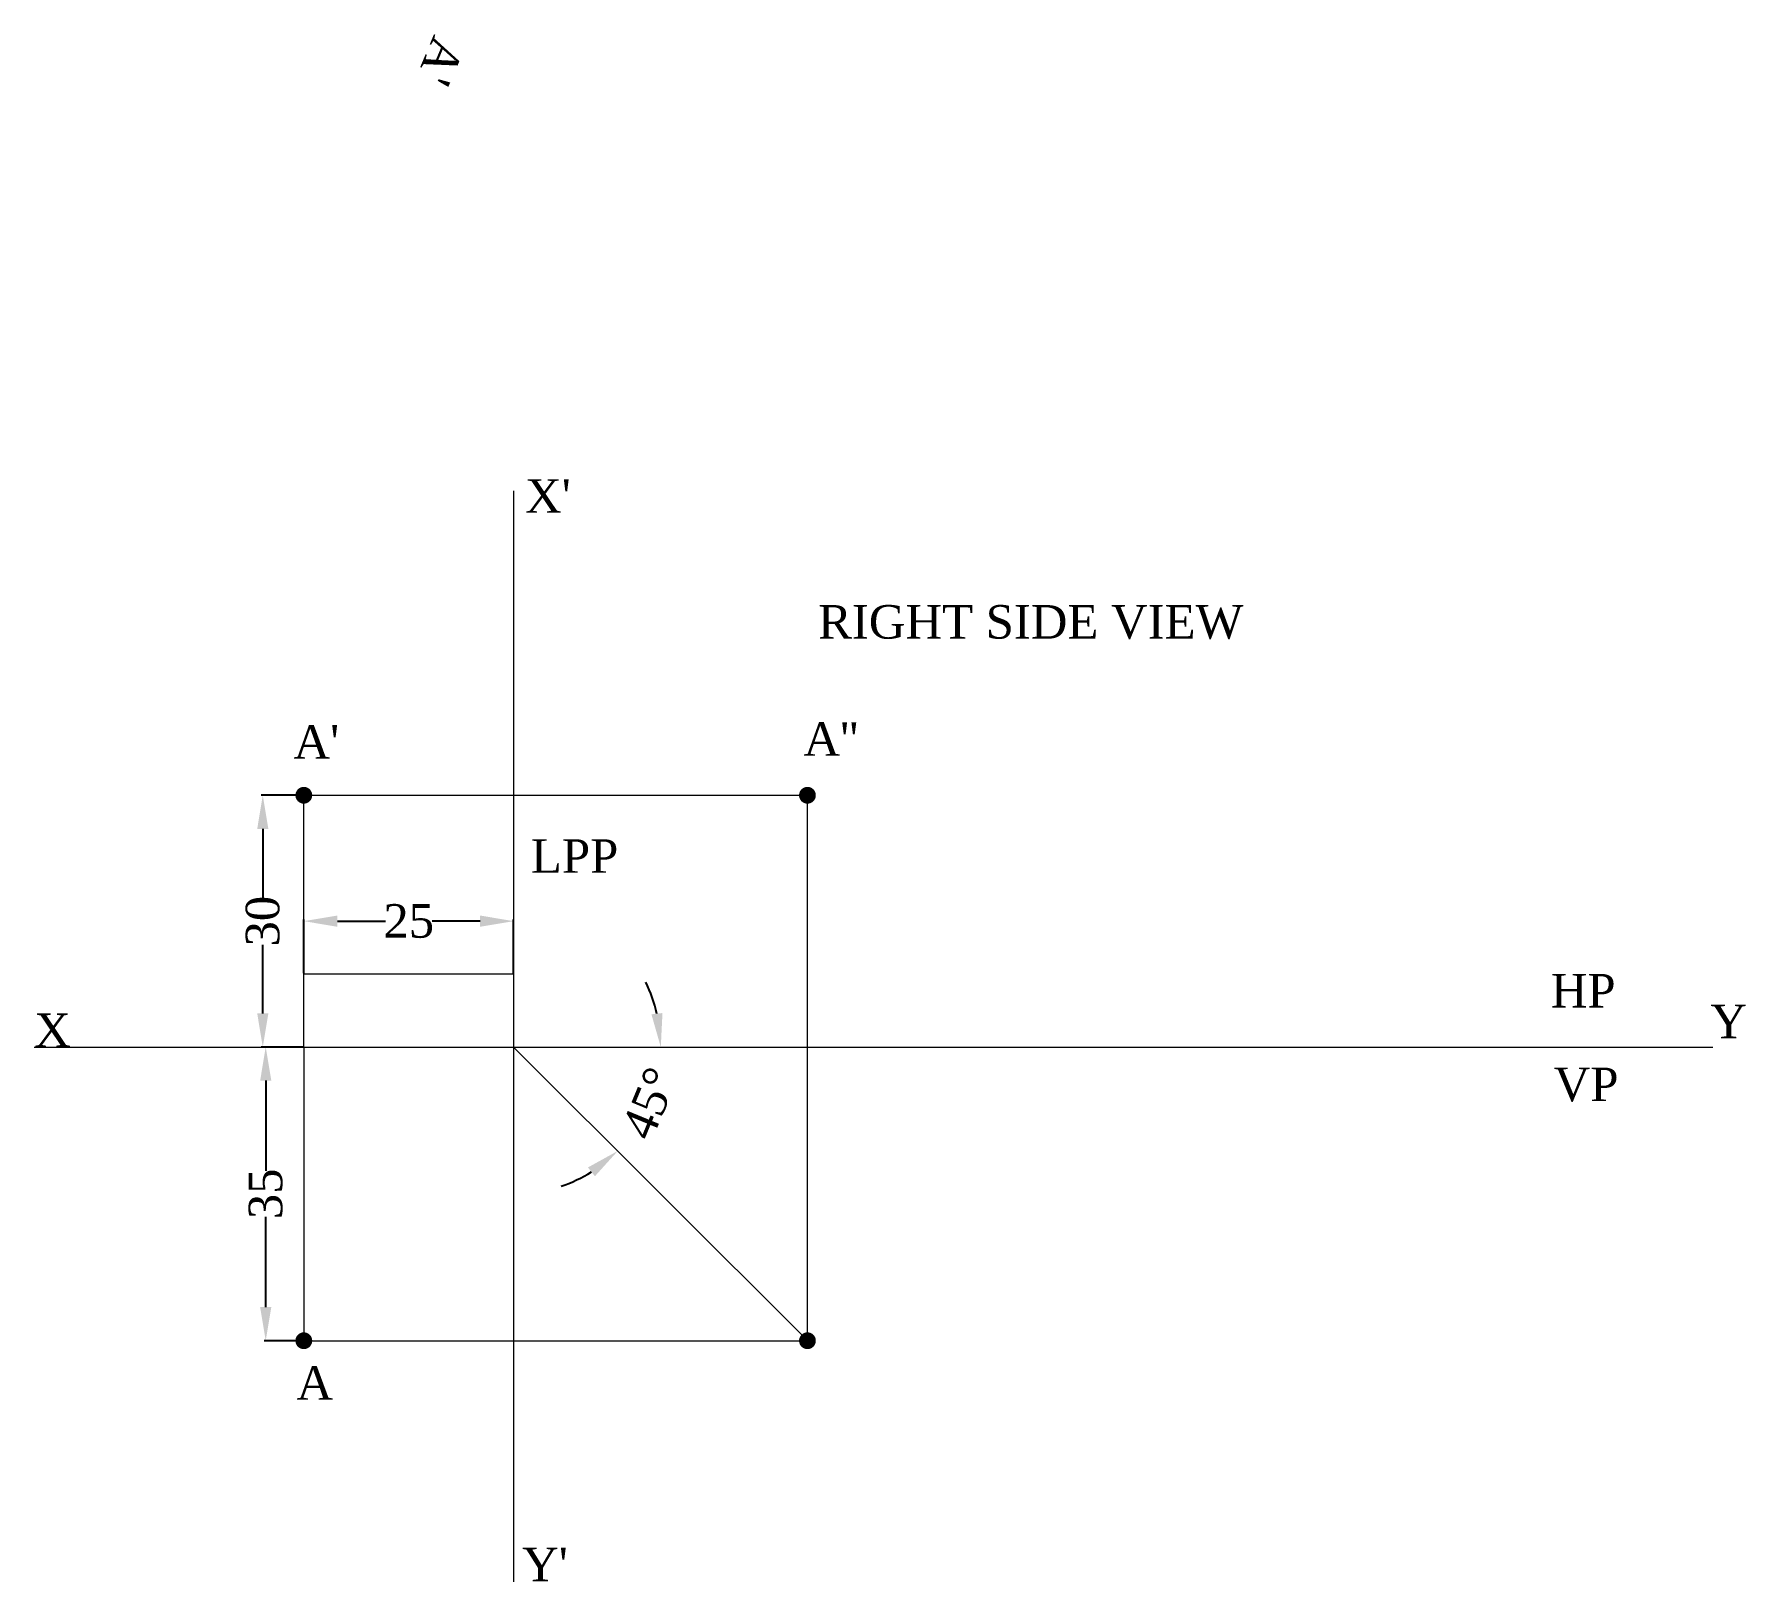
# Paper-space layout 'Layout6' of a CAD drawing. Header units: millimetres. Extents: x 53 to 257, y 20 to 205.
import ezdxf

# ---------------------------------------------------------------- set-up
doc = ezdxf.new("R2010")
doc.units = ezdxf.units.MM
doc.linetypes.add('CENTERX2', pattern=[101.6, 63.5, -12.7, 12.7, -12.7])
for name, color, linetype, lineweight in [('projection line', 250, 'Continuous', 5), ('text', 212, 'CENTERX2', 5), ('xy', 1, 'Continuous', 15)]:
    doc.layers.add(name, color=color, linetype=linetype, lineweight=lineweight)
doc.styles.get("Standard").update_dxf_attribs({"font": 'times.ttf', "height": 4})
doc.dimstyles.get("Standard").update_dxf_attribs({"dimtxt": 4, "dimasz": 4, "dimexe": 0.18, "dimexo": 0.0625, "dimgap": 0.09, "dimtad": 0, "dimtoh": 1, "dimdec": 0, "dimzin": 0, "dimdsep": 46, "dimtxsty": 'Standard', "dimcen": 0.09, "dimadec": 0, "dimazin": 0, "dimtfac": 1, "dimtdec": 0, "dimtofl": 0, "dimtmove": 0, "dimatfit": 3, "dimfxl": 1, "dimtolj": 1, "dimtzin": 0, "dimarcsym": 0})

# ---------------------------------------------------------------- blocks, each defined once
blk = doc.blocks.new('*D29')
at = {"layer": 'Defpoints', "color": 0, "transparency": 16777216}
for p in [(80.13, 114.16), (85.02, 114.16), (85.02, 84.16)]:
    blk.add_point(p, dxfattribs=at)
at = {"layer": 'projection line', "color": 0, "lineweight": -2, "transparency": 16777216}
for p, q in [((84.96, 114.16), (79.95, 114.16)), ((80.13, 110.16), (80.13, 101.98)), ((80.13, 88.16), (80.13, 96.35)), ((84.96, 84.16), (79.95, 84.16))]:
    blk.add_line(p, q, dxfattribs=at)
at = {"layer": 'projection line', "color": 0, "transparency": 16777216}
for points in [[(79.47, 110.16), (80.8, 110.16), (80.13, 114.16)], [(79.47, 88.16), (80.8, 88.16), (80.13, 84.16)]]:
    blk.add_solid(points, dxfattribs=at)
at = {"layer": 'projection line', "color": 0, "transparency": 16777216, "insert": (80.13, 99.16), "char_height": 4, "attachment_point": 5, "rotation": 90}
blk.add_mtext('\\A1;30', dxfattribs=at)
blk = doc.blocks.new('*D30')
at = {"layer": 'Defpoints', "color": 0, "transparency": 16777216}
for p in [(85.02, 84.16), (80.48, 49.16), (85.02, 49.16)]:
    blk.add_point(p, dxfattribs=at)
at = {"layer": 'projection line', "color": 0, "lineweight": -2, "transparency": 16777216}
for p, q in [((84.96, 84.16), (80.3, 84.16)), ((80.48, 80.16), (80.48, 69.39)), ((80.48, 53.16), (80.48, 63.93)), ((84.96, 49.16), (80.3, 49.16))]:
    blk.add_line(p, q, dxfattribs=at)
at = {"layer": 'projection line', "color": 0, "transparency": 16777216}
for points in [[(79.82, 80.16), (81.15, 80.16), (80.48, 84.16)], [(79.82, 53.16), (81.15, 53.16), (80.48, 49.16)]]:
    blk.add_solid(points, dxfattribs=at)
at = {"layer": 'projection line', "color": 0, "transparency": 16777216, "insert": (80.48, 66.66), "char_height": 4, "attachment_point": 5, "rotation": 90}
blk.add_mtext('\\A1;35', dxfattribs=at)
blk = doc.blocks.new('*D31')
at = {"layer": 'Defpoints', "color": 0, "transparency": 16777216}
for p in [(110.02, 99.16), (85.02, 92.88), (110.02, 92.88)]:
    blk.add_point(p, dxfattribs=at)
at = {"layer": 'projection line', "color": 0, "lineweight": -2, "transparency": 16777216}
for p, q in [((85.02, 92.95), (85.02, 99.34)), ((89.02, 99.16), (94.74, 99.16)), ((106.02, 99.16), (100.31, 99.16)), ((110.02, 92.95), (110.02, 99.34))]:
    blk.add_line(p, q, dxfattribs=at)
at = {"layer": 'projection line', "color": 0, "transparency": 16777216}
for points in [[(89.02, 99.83), (89.02, 98.49), (85.02, 99.16)], [(106.02, 99.83), (106.02, 98.49), (110.02, 99.16)]]:
    blk.add_solid(points, dxfattribs=at)
at = {"layer": 'projection line', "color": 0, "transparency": 16777216, "insert": (97.52, 99.16), "char_height": 4, "attachment_point": 5}
blk.add_mtext('\\A1;25', dxfattribs=at)
blk = doc.blocks.new('*D32')
at = {"layer": 'Defpoints', "color": 0, "transparency": 16777216}
for p in [(52.9, 84.16), (110.02, 84.16), (252.9, 84.16), (125.2, 75.4), (145.38, 48.81)]:
    blk.add_point(p, dxfattribs=at)
at = {"layer": 'projection line', "color": 0, "lineweight": -2, "transparency": 16777216}
for start, end in [(13.105, 26.2101), (288.7899, 301.895)]:
    blk.add_arc((110.02, 84.16), 17.53, start, end, dxfattribs=at)
at = {"layer": 'projection line', "color": 0, "transparency": 16777216}
for points in [[(127.75, 88.21), (126.43, 88.06), (127.55, 84.16)], [(118.87, 69.81), (119.7, 68.76), (122.42, 71.77)]]:
    blk.add_solid(points, dxfattribs=at)
at = {"layer": 'projection line', "color": 0, "transparency": 16777216, "insert": (126.21, 77.46), "char_height": 4, "attachment_point": 5, "rotation": 67.5}
blk.add_mtext('\\A1;45°', dxfattribs=at)

psp = doc.layouts.new('Layout6')

# ---------------------------------------------------------------- linework, layer by layer
at = {"layer": 'projection line'}
for p, q in [((110.02, 150.43), (110.02, 20.43)), ((85.02, 84.16), (85.02, 114.16)), ((85.02, 114.16), (145.52, 114.16)), ((145.02, 49.16), (145.02, 114.16)), ((85.02, 92.88), (110.02, 92.88)), ((85.02, 84.16), (85.02, 49.16)), ((110.02, 84.16), (145.38, 48.81)), ((85.02, 49.16), (145.52, 49.16))]:
    psp.add_line(p, q, dxfattribs=at)
at = {"layer": 'projection line', "const_width": 1}
for points in [[(84.52, 114.16, 1), (85.52, 114.16, 1)], [(144.52, 114.16, 1), (145.52, 114.16, 1)], [(84.52, 49.16, 1), (85.52, 49.16, 1)], [(144.52, 49.16, 1), (145.52, 49.16, 1)]]:
    psp.add_lwpolyline(points, format="xyb", close=True, dxfattribs=at)
at = {"layer": 'xy'}
psp.add_line((52.9, 84.16), (252.9, 84.16), dxfattribs=at)

# ---------------------------------------------------------------- texts
at = {"layer": 'projection line'}
psp.add_text("A'", height=4, rotation=247.3017, dxfattribs=at).set_placement((100.55, 204.91))
at = {"layer": 'text'}
for s, p in [("X'", (111.38, 147.83)), ('RIGHT SIDE VIEW', (146.29, 132.83)), ("A'", (83.79, 118.52)), ("A''", (144.55, 118.87)), ('LPP', (112.08, 104.92)), ('HP', (233.58, 88.87)), ('X', (52.9, 84.16)), ('Y', (252.6, 85.21)), ('VP', (233.93, 77.71)), ('A', (84.14, 42.13)), ("Y'", (111.03, 20.5))]:
    psp.add_text(s, height=4, dxfattribs=at).set_placement(p)

# ---------------------------------------------------------------- dimensions: what is measured, and where the dimension line sits
at = {"layer": 'projection line'}
for base, p2, picture, middle in [((80.13, 114.16), (85.02, 114.16), '*D29', (80.13, 99.16)), ((80.48, 49.16), (85.02, 49.16), '*D30', (80.48, 66.66))]:
    dim = psp.add_linear_dim(base=base, p1=(85.02, 84.16), p2=p2, angle=90, dimstyle='Standard', dxfattribs=at)
    dim.commit()
    dim.dimension.update_dxf_attribs({"geometry": picture, "text_midpoint": middle})
dim = psp.add_linear_dim(base=(110.02, 99.16), p1=(85.02, 92.88), p2=(110.02, 92.88), dimstyle='Standard', dxfattribs=at)
dim.commit()
dim.dimension.update_dxf_attribs({"geometry": '*D31', "text_midpoint": (97.52, 99.16)})
dim = psp.add_angular_dim_2l(base=(125.2, 75.4), line1=((110.02, 84.16), (145.38, 48.81)), line2=((52.9, 84.16), (252.9, 84.16)), dimstyle='Standard', dxfattribs=at)
dim.commit()
dim.dimension.update_dxf_attribs({"geometry": '*D32', "text_midpoint": (126.21, 77.46)})

doc.saveas('drawing.dxf')
